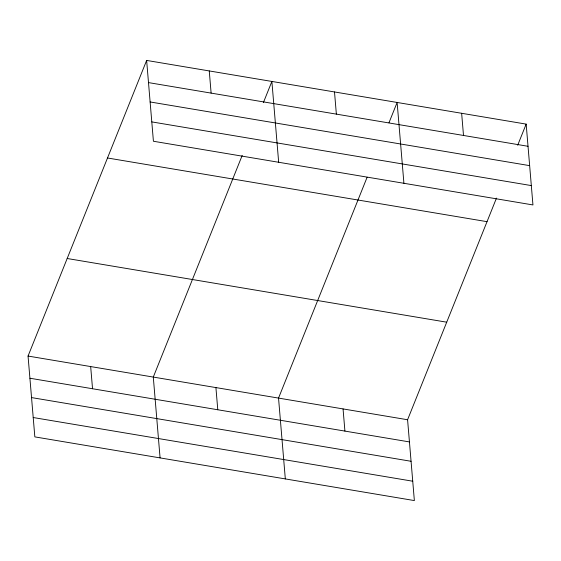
<?xml version="1.0" encoding="UTF-8"?>
<svg xmlns="http://www.w3.org/2000/svg" width="561" height="561" viewBox="0 0 561 561"><rect width="100%" height="100%" fill="white"/><g stroke="black" fill="none" stroke-linecap="round" stroke-linejoin="round"><path stroke-width="0.84" d="M496.485 198.096L407.581 419.747L414.362 500.573L34.838 436.886L28.05 356.06L146.638 60.427L526.162 124.114L532.95 204.94L153.419 141.253L146.638 60.427M242.205 155.425L153.293 377.076L160.081 457.902M263.404 102.579L271.882 81.443L278.67 162.269M367.118 177.255L278.536 398.093L285.325 478.919M388.969 122.782L397.125 102.46L403.913 183.286M517.684 145.25L526.162 124.114M148.497 82.6L528.027 146.288M150.124 101.955L529.647 165.642M151.8 121.898L531.323 185.586M107.502 157.985L487.032 221.672M67.18 258.502L446.71 322.189M28.05 356.06L407.581 419.747M29.915 378.233L409.439 441.921M31.535 397.588L411.066 461.282M33.211 417.531L412.742 481.219M461.64 113.287L463.505 135.46M334.503 91.948L336.362 114.128M343.059 408.92L344.917 431.093M209.26 70.931L211.118 93.105M215.915 387.588L217.78 409.761M90.672 366.571L92.537 388.745"/></g></svg>
